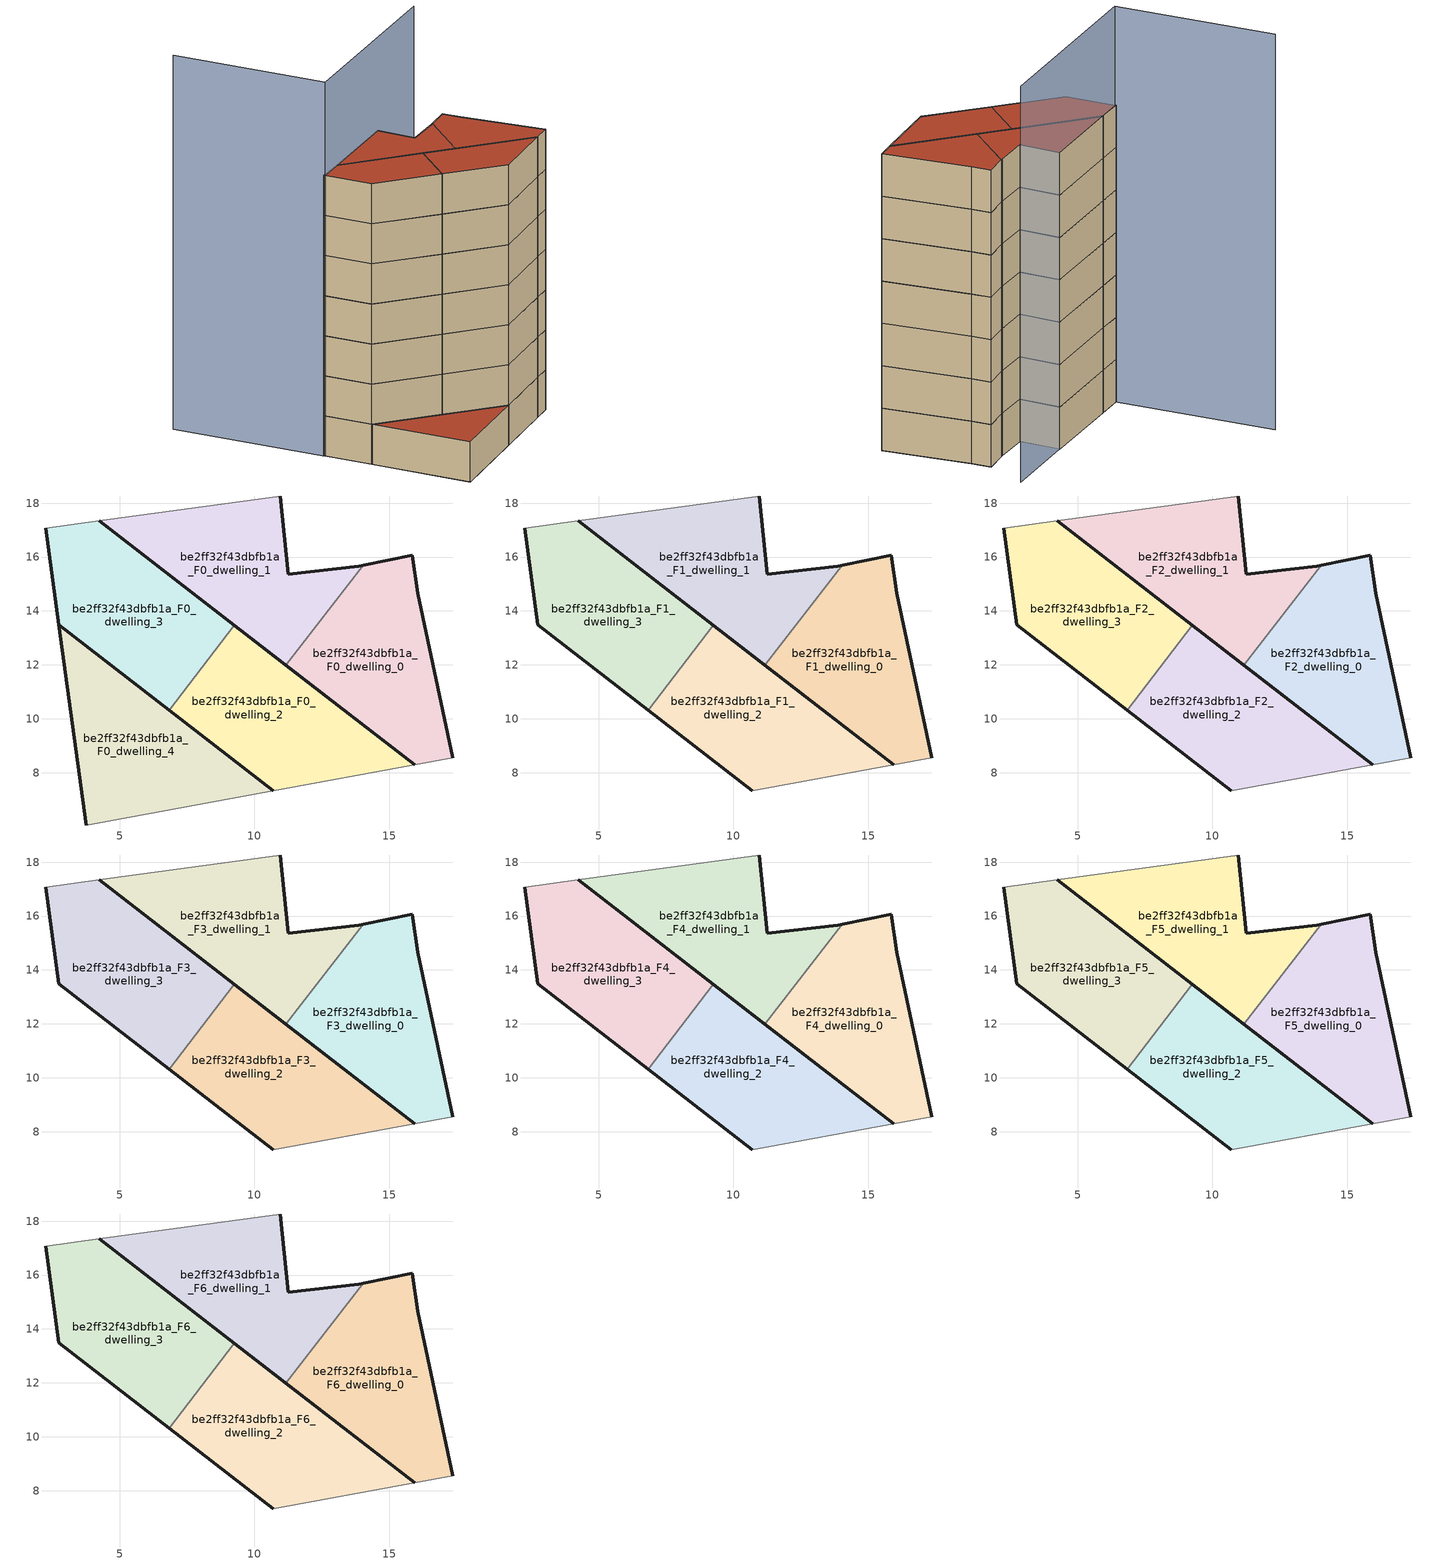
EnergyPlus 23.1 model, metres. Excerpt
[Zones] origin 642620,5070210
be2ff32f43dbfb1a_F0_dwelling_0
 floor ground (EU_floor_Construction): 17.37,8.56 16.07,14.66 15.87,16.06 14.04,15.7 11.17,11.99 15.95,8.3 z0
 wall outside (EU_wall_Construction): 14.04,15.7 15.87,16.06 16.07,14.66 17.37,8.56 / 15.95,8.3 11.17,11.99 z0:3
 wall adiabatic (EU_wall_Construction): 17.37,8.56 15.95,8.3 z0:3
 wall to be2ff32f43dbfb1a_F0_dwelling_1 (EU_wall_Construction): 11.17,11.99 14.04,15.7 z0:3
be2ff32f43dbfb1a_F0_dwelling_1
 floor ground (EU_floor_Construction): 11.17,11.99 14.04,15.7 13.86,15.66 11.26,15.36 10.96,18.27 4.25,17.34 z0
 wall outside (EU_wall_Construction): 10.96,18.27 11.26,15.36 13.86,15.66 14.04,15.7 / 11.17,11.99 4.25,17.34 z0:3
 wall adiabatic (EU_wall_Construction): 4.25,17.34 10.96,18.27 z0:3
be2ff32f43dbfb1a_F0_dwelling_2
 floor ground (EU_floor_Construction): 15.95,8.3 9.26,13.46 6.84,10.33 10.7,7.34 z0
 wall outside (EU_wall_Construction): 10.7,7.34 6.84,10.33 / 9.26,13.46 15.95,8.3 z0:3
 wall to be2ff32f43dbfb1a_F0_dwelling_3 (EU_wall_Construction): 6.84,10.33 9.26,13.46 z0:3
 wall adiabatic (EU_wall_Construction): 15.95,8.3 10.7,7.34 z0:3
be2ff32f43dbfb1a_F0_dwelling_3
 floor ground (EU_floor_Construction): 6.84,10.33 9.26,13.46 4.25,17.34 2.26,17.07 2.74,13.49 z0
 wall outside (EU_wall_Construction): 4.25,17.34 9.26,13.46 / 6.84,10.33 2.74,13.49 2.26,17.07 z0:3
 wall adiabatic (EU_wall_Construction): 2.26,17.07 4.25,17.34 z0:3
be2ff32f43dbfb1a_F0_dwelling_4
 floor ground (EU_floor_Construction): 10.7,7.34 2.74,13.49 3.76,6.06 z0
 wall outside (EU_wall_Construction): 3.76,6.06 2.74,13.49 10.7,7.34 z0:3
 wall adiabatic (EU_wall_Construction): 10.7,7.34 3.76,6.06 z0:3
 roof outside (EU_roof_Construction): 10.7,7.34 3.76,6.06 2.74,13.49 z3
be2ff32f43dbfb1a_F1_dwelling_0
 floor to be2ff32f43dbfb1a_F0_dwelling_0 (EU_floor_Construction): 17.37,8.56 16.07,14.66 15.87,16.06 14.04,15.7 11.17,11.99 15.95,8.3 z3
 wall outside (EU_wall_Construction): 14.04,15.7 15.87,16.06 16.07,14.66 17.37,8.56 / 15.95,8.3 11.17,11.99 z3:6
 wall adiabatic (EU_wall_Construction): 17.37,8.56 15.95,8.3 z3:6
 wall to be2ff32f43dbfb1a_F1_dwelling_1 (EU_wall_Construction): 11.17,11.99 14.04,15.7 z3:6
be2ff32f43dbfb1a_F1_dwelling_1
 floor to be2ff32f43dbfb1a_F0_dwelling_1 (EU_floor_Construction): 11.17,11.99 14.04,15.7 13.86,15.66 11.26,15.36 10.96,18.27 4.25,17.34 z3
 wall outside (EU_wall_Construction): 10.96,18.27 11.26,15.36 13.86,15.66 14.04,15.7 / 11.17,11.99 4.25,17.34 z3:6
 wall adiabatic (EU_wall_Construction): 4.25,17.34 10.96,18.27 z3:6
be2ff32f43dbfb1a_F1_dwelling_2
 floor to be2ff32f43dbfb1a_F0_dwelling_2 (EU_floor_Construction): 15.95,8.3 9.26,13.46 6.84,10.33 10.7,7.34 z3
 wall outside (EU_wall_Construction): 10.7,7.34 6.84,10.33 / 9.26,13.46 15.95,8.3 z3:6
 wall to be2ff32f43dbfb1a_F1_dwelling_3 (EU_wall_Construction): 6.84,10.33 9.26,13.46 z3:6
 wall adiabatic (EU_wall_Construction): 15.95,8.3 10.7,7.34 z3:6
be2ff32f43dbfb1a_F1_dwelling_3
 floor to be2ff32f43dbfb1a_F0_dwelling_3 (EU_floor_Construction): 6.84,10.33 9.26,13.46 4.25,17.34 2.26,17.07 2.74,13.49 z3
 wall outside (EU_wall_Construction): 4.25,17.34 9.26,13.46 / 6.84,10.33 2.74,13.49 2.26,17.07 z3:6
 wall adiabatic (EU_wall_Construction): 2.26,17.07 4.25,17.34 z3:6
be2ff32f43dbfb1a_F2_dwelling_0
 floor to be2ff32f43dbfb1a_F1_dwelling_0 (EU_floor_Construction): 17.37,8.56 16.07,14.66 15.87,16.06 14.04,15.7 11.17,11.99 15.95,8.3 z6
 wall outside (EU_wall_Construction): 14.04,15.7 15.87,16.06 16.07,14.66 17.37,8.56 / 15.95,8.3 11.17,11.99 z6:9
 wall adiabatic (EU_wall_Construction): 17.37,8.56 15.95,8.3 z6:9
 wall to be2ff32f43dbfb1a_F2_dwelling_1 (EU_wall_Construction): 11.17,11.99 14.04,15.7 z6:9
be2ff32f43dbfb1a_F2_dwelling_1
 floor to be2ff32f43dbfb1a_F1_dwelling_1 (EU_floor_Construction): 11.17,11.99 14.04,15.7 13.86,15.66 11.26,15.36 10.96,18.27 4.25,17.34 z6
 wall outside (EU_wall_Construction): 10.96,18.27 11.26,15.36 13.86,15.66 14.04,15.7 / 11.17,11.99 4.25,17.34 z6:9
 wall adiabatic (EU_wall_Construction): 4.25,17.34 10.96,18.27 z6:9
be2ff32f43dbfb1a_F2_dwelling_2
 floor to be2ff32f43dbfb1a_F1_dwelling_2 (EU_floor_Construction): 15.95,8.3 9.26,13.46 6.84,10.33 10.7,7.34 z6
 wall outside (EU_wall_Construction): 10.7,7.34 6.84,10.33 / 9.26,13.46 15.95,8.3 z6:9
 wall to be2ff32f43dbfb1a_F2_dwelling_3 (EU_wall_Construction): 6.84,10.33 9.26,13.46 z6:9
 wall adiabatic (EU_wall_Construction): 15.95,8.3 10.7,7.34 z6:9
be2ff32f43dbfb1a_F2_dwelling_3
 floor to be2ff32f43dbfb1a_F1_dwelling_3 (EU_floor_Construction): 6.84,10.33 9.26,13.46 4.25,17.34 2.26,17.07 2.74,13.49 z6
 wall outside (EU_wall_Construction): 4.25,17.34 9.26,13.46 / 6.84,10.33 2.74,13.49 2.26,17.07 z6:9
 wall adiabatic (EU_wall_Construction): 2.26,17.07 4.25,17.34 z6:9
be2ff32f43dbfb1a_F3_dwelling_0
 floor to be2ff32f43dbfb1a_F2_dwelling_0 (EU_floor_Construction): 17.37,8.56 16.07,14.66 15.87,16.06 14.04,15.7 11.17,11.99 15.95,8.3 z9
 wall outside (EU_wall_Construction): 14.04,15.7 15.87,16.06 16.07,14.66 17.37,8.56 / 15.95,8.3 11.17,11.99 z9:12
 wall adiabatic (EU_wall_Construction): 17.37,8.56 15.95,8.3 z9:12
 wall to be2ff32f43dbfb1a_F3_dwelling_1 (EU_wall_Construction): 11.17,11.99 14.04,15.7 z9:12
be2ff32f43dbfb1a_F3_dwelling_1
 floor to be2ff32f43dbfb1a_F2_dwelling_1 (EU_floor_Construction): 11.17,11.99 14.04,15.7 13.86,15.66 11.26,15.36 10.96,18.27 4.25,17.34 z9
 wall outside (EU_wall_Construction): 10.96,18.27 11.26,15.36 13.86,15.66 14.04,15.7 / 11.17,11.99 4.25,17.34 z9:12
 wall adiabatic (EU_wall_Construction): 4.25,17.34 10.96,18.27 z9:12
be2ff32f43dbfb1a_F3_dwelling_2
 floor to be2ff32f43dbfb1a_F2_dwelling_2 (EU_floor_Construction): 15.95,8.3 9.26,13.46 6.84,10.33 10.7,7.34 z9
 wall outside (EU_wall_Construction): 10.7,7.34 6.84,10.33 / 9.26,13.46 15.95,8.3 z9:12
 wall to be2ff32f43dbfb1a_F3_dwelling_3 (EU_wall_Construction): 6.84,10.33 9.26,13.46 z9:12
 wall adiabatic (EU_wall_Construction): 15.95,8.3 10.7,7.34 z9:12
be2ff32f43dbfb1a_F3_dwelling_3
 floor to be2ff32f43dbfb1a_F2_dwelling_3 (EU_floor_Construction): 6.84,10.33 9.26,13.46 4.25,17.34 2.26,17.07 2.74,13.49 z9
 wall outside (EU_wall_Construction): 4.25,17.34 9.26,13.46 / 6.84,10.33 2.74,13.49 2.26,17.07 z9:12
 wall adiabatic (EU_wall_Construction): 2.26,17.07 4.25,17.34 z9:12
be2ff32f43dbfb1a_F4_dwelling_0
 floor to be2ff32f43dbfb1a_F3_dwelling_0 (EU_floor_Construction): 17.37,8.56 16.07,14.66 15.87,16.06 14.04,15.7 11.17,11.99 15.95,8.3 z12
 wall outside (EU_wall_Construction): 14.04,15.7 15.87,16.06 16.07,14.66 17.37,8.56 / 15.95,8.3 11.17,11.99 z12:15
 wall adiabatic (EU_wall_Construction): 17.37,8.56 15.95,8.3 z12:15
 wall to be2ff32f43dbfb1a_F4_dwelling_1 (EU_wall_Construction): 11.17,11.99 14.04,15.7 z12:15
be2ff32f43dbfb1a_F4_dwelling_1
 floor to be2ff32f43dbfb1a_F3_dwelling_1 (EU_floor_Construction): 11.17,11.99 14.04,15.7 13.86,15.66 11.26,15.36 10.96,18.27 4.25,17.34 z12
 wall outside (EU_wall_Construction): 10.96,18.27 11.26,15.36 13.86,15.66 14.04,15.7 / 11.17,11.99 4.25,17.34 z12:15
 wall adiabatic (EU_wall_Construction): 4.25,17.34 10.96,18.27 z12:15
be2ff32f43dbfb1a_F4_dwelling_2
 floor to be2ff32f43dbfb1a_F3_dwelling_2 (EU_floor_Construction): 15.95,8.3 9.26,13.46 6.84,10.33 10.7,7.34 z12
 wall outside (EU_wall_Construction): 10.7,7.34 6.84,10.33 / 9.26,13.46 15.95,8.3 z12:15
 wall to be2ff32f43dbfb1a_F4_dwelling_3 (EU_wall_Construction): 6.84,10.33 9.26,13.46 z12:15
 wall adiabatic (EU_wall_Construction): 15.95,8.3 10.7,7.34 z12:15
be2ff32f43dbfb1a_F4_dwelling_3
 floor to be2ff32f43dbfb1a_F3_dwelling_3 (EU_floor_Construction): 6.84,10.33 9.26,13.46 4.25,17.34 2.26,17.07 2.74,13.49 z12
 wall outside (EU_wall_Construction): 4.25,17.34 9.26,13.46 / 6.84,10.33 2.74,13.49 2.26,17.07 z12:15
 wall adiabatic (EU_wall_Construction): 2.26,17.07 4.25,17.34 z12:15
be2ff32f43dbfb1a_F5_dwelling_0
 floor to be2ff32f43dbfb1a_F4_dwelling_0 (EU_floor_Construction): 17.37,8.56 16.07,14.66 15.87,16.06 14.04,15.7 11.17,11.99 15.95,8.3 z15
 wall outside (EU_wall_Construction): 14.04,15.7 15.87,16.06 16.07,14.66 17.37,8.56 / 15.95,8.3 11.17,11.99 z15:18
 wall adiabatic (EU_wall_Construction): 17.37,8.56 15.95,8.3 z15:18
 wall to be2ff32f43dbfb1a_F5_dwelling_1 (EU_wall_Construction): 11.17,11.99 14.04,15.7 z15:18
be2ff32f43dbfb1a_F5_dwelling_1
 floor to be2ff32f43dbfb1a_F4_dwelling_1 (EU_floor_Construction): 11.17,11.99 14.04,15.7 13.86,15.66 11.26,15.36 10.96,18.27 4.25,17.34 z15
 wall outside (EU_wall_Construction): 10.96,18.27 11.26,15.36 13.86,15.66 14.04,15.7 / 11.17,11.99 4.25,17.34 z15:18
 wall adiabatic (EU_wall_Construction): 4.25,17.34 10.96,18.27 z15:18
be2ff32f43dbfb1a_F5_dwelling_2
 floor to be2ff32f43dbfb1a_F4_dwelling_2 (EU_floor_Construction): 15.95,8.3 9.26,13.46 6.84,10.33 10.7,7.34 z15
 wall outside (EU_wall_Construction): 10.7,7.34 6.84,10.33 / 9.26,13.46 15.95,8.3 z15:18
 wall to be2ff32f43dbfb1a_F5_dwelling_3 (EU_wall_Construction): 6.84,10.33 9.26,13.46 z15:18
 wall adiabatic (EU_wall_Construction): 15.95,8.3 10.7,7.34 z15:18
be2ff32f43dbfb1a_F5_dwelling_3
 floor to be2ff32f43dbfb1a_F4_dwelling_3 (EU_floor_Construction): 6.84,10.33 9.26,13.46 4.25,17.34 2.26,17.07 2.74,13.49 z15
 wall outside (EU_wall_Construction): 4.25,17.34 9.26,13.46 / 6.84,10.33 2.74,13.49 2.26,17.07 z15:18
 wall adiabatic (EU_wall_Construction): 2.26,17.07 4.25,17.34 z15:18
be2ff32f43dbfb1a_F6_dwelling_0
 floor to be2ff32f43dbfb1a_F5_dwelling_0 (EU_floor_Construction): 17.37,8.56 16.07,14.66 15.87,16.06 14.04,15.7 11.17,11.99 15.95,8.3 z18
 wall outside (EU_wall_Construction): 14.04,15.7 15.87,16.06 16.07,14.66 17.37,8.56 / 15.95,8.3 11.17,11.99 z18:21
 wall adiabatic (EU_wall_Construction): 17.37,8.56 15.95,8.3 z18:21
 wall to be2ff32f43dbfb1a_F6_dwelling_1 (EU_wall_Construction): 11.17,11.99 14.04,15.7 z18:21
 roof outside (EU_roof_Construction): 15.87,16.06 16.07,14.66 17.37,8.56 15.95,8.3 11.17,11.99 14.04,15.7 z21
be2ff32f43dbfb1a_F6_dwelling_1
 floor to be2ff32f43dbfb1a_F5_dwelling_1 (EU_floor_Construction): 11.17,11.99 14.04,15.7 13.86,15.66 11.26,15.36 10.96,18.27 4.25,17.34 z18
 wall outside (EU_wall_Construction): 10.96,18.27 11.26,15.36 13.86,15.66 14.04,15.7 / 11.17,11.99 4.25,17.34 z18:21
 wall adiabatic (EU_wall_Construction): 4.25,17.34 10.96,18.27 z18:21
 roof outside (EU_roof_Construction): 14.04,15.7 11.17,11.99 4.25,17.34 10.96,18.27 11.26,15.36 13.86,15.66 z21
be2ff32f43dbfb1a_F6_dwelling_2
 floor to be2ff32f43dbfb1a_F5_dwelling_2 (EU_floor_Construction): 15.95,8.3 9.26,13.46 6.84,10.33 10.7,7.34 z18
 wall outside (EU_wall_Construction): 10.7,7.34 6.84,10.33 / 9.26,13.46 15.95,8.3 z18:21
 wall to be2ff32f43dbfb1a_F6_dwelling_3 (EU_wall_Construction): 6.84,10.33 9.26,13.46 z18:21
 wall adiabatic (EU_wall_Construction): 15.95,8.3 10.7,7.34 z18:21
 roof outside (EU_roof_Construction): 15.95,8.3 10.7,7.34 6.84,10.33 9.26,13.46 z21
be2ff32f43dbfb1a_F6_dwelling_3
 floor to be2ff32f43dbfb1a_F5_dwelling_3 (EU_floor_Construction): 6.84,10.33 9.26,13.46 4.25,17.34 2.26,17.07 2.74,13.49 z18
 wall outside (EU_wall_Construction): 4.25,17.34 9.26,13.46 / 6.84,10.33 2.74,13.49 2.26,17.07 z18:21
 wall adiabatic (EU_wall_Construction): 2.26,17.07 4.25,17.34 z18:21
 roof outside (EU_roof_Construction): 9.26,13.46 6.84,10.33 2.74,13.49 2.26,17.07 4.25,17.34 z21
shading: 16.94,19.06 2.27,16.98 / 2.27,16.98 0.66,28.36 z0:28
[Building]
EU S2 Campaign: North Axis=0; Terrain=City; Solar Distribution=FullExterior
[Site:Location]
Lyon-Bron: Latitude=45.75; Longitude=5; Time Zone=1; Elevation=198
[SizingPeriod:WeatherFileDays]
AnnualSizingPeriod: Begin Month=1; Begin Day of Month=1; End Month=12; End Day of Month=31; Day of Week for Start Day=Monday; Use Weather File Daylight Saving Period=No; Use Weather File Rain and Snow Indicators=No
[MATERIAL]
EU_InternalMass_Material: Roughness=MediumRough; Thickness=0.1; Conductivity=1; Density=1800; Specific Heat=900; Thermal Absorptance=0.9; Solar Absorptance=0.7; Visible Absorptance=0.7
[MATERIAL:NOMASS] Roughness=MediumRough; Thermal Absorptance=0.9; Solar Absorptance=0.7; Visible Absorptance=0.7
Name | Thermal Resistance
EU_wall_NoMass | 0.776494
EU_roof_NoMass | 0.486893
EU_floor_NoMass | 0.421597
[CONSTRUCTION]
EU_wall_Construction: EU_wall_NoMass
EU_roof_Construction: EU_roof_NoMass
EU_floor_Construction: EU_floor_NoMass
EU_InternalMass_Construction: EU_InternalMass_Material
[ZONE] Type=1; Multiplier=1; Ceiling Height=autocalculate; Floor Area=autocalculate; Part of Total Floor Area=Yes
Name | Volume
be2ff32f43dbfb1a_F0_dwelling_0; be2ff32f43dbfb1a_F1_dwelling_0; be2ff32f43dbfb1a_F2_dwelling_0; be2ff32f43dbfb1a_F3_dwelling_0; be2ff32f43dbfb1a_F4_dwelling_0; be2ff32f43dbfb1a_F5_dwelling_0; be2ff32f43dbfb1a_F6_dwelling_0 | 79.4033
be2ff32f43dbfb1a_F0_dwelling_1; be2ff32f43dbfb1a_F1_dwelling_1; be2ff32f43dbfb1a_F2_dwelling_1; be2ff32f43dbfb1a_F3_dwelling_1; be2ff32f43dbfb1a_F4_dwelling_1; be2ff32f43dbfb1a_F5_dwelling_1; be2ff32f43dbfb1a_F6_dwelling_1 | 79.4158
be2ff32f43dbfb1a_F0_dwelling_2; be2ff32f43dbfb1a_F1_dwelling_2; be2ff32f43dbfb1a_F2_dwelling_2; be2ff32f43dbfb1a_F3_dwelling_2; be2ff32f43dbfb1a_F4_dwelling_2; be2ff32f43dbfb1a_F5_dwelling_2; be2ff32f43dbfb1a_F6_dwelling_2 | 79.3748
be2ff32f43dbfb1a_F0_dwelling_3; be2ff32f43dbfb1a_F1_dwelling_3; be2ff32f43dbfb1a_F2_dwelling_3; be2ff32f43dbfb1a_F3_dwelling_3; be2ff32f43dbfb1a_F4_dwelling_3; be2ff32f43dbfb1a_F5_dwelling_3; be2ff32f43dbfb1a_F6_dwelling_3 | 79.396
be2ff32f43dbfb1a_F0_dwelling_4 | 79.3821
[INTERNALMASS] Construction=EU_InternalMass_Construction
Name | Zone or ZoneList | Surface Area
be2ff32f43dbfb1a_F0_dwelling_0_EU_InternalMass | be2ff32f43dbfb1a_F0_dwelling_0 | 26.4668
be2ff32f43dbfb1a_F0_dwelling_1_EU_InternalMass | be2ff32f43dbfb1a_F0_dwelling_1 | 26.4695
be2ff32f43dbfb1a_F0_dwelling_2_EU_InternalMass | be2ff32f43dbfb1a_F0_dwelling_2 | 26.4591
be2ff32f43dbfb1a_F0_dwelling_3_EU_InternalMass | be2ff32f43dbfb1a_F0_dwelling_3 | 26.4659
be2ff32f43dbfb1a_F0_dwelling_4_EU_InternalMass | be2ff32f43dbfb1a_F0_dwelling_4 | 26.4608
be2ff32f43dbfb1a_F1_dwelling_0_EU_InternalMass | be2ff32f43dbfb1a_F1_dwelling_0 | 33.0833
be2ff32f43dbfb1a_F1_dwelling_1_EU_InternalMass | be2ff32f43dbfb1a_F1_dwelling_1 | 33.0833
be2ff32f43dbfb1a_F1_dwelling_2_EU_InternalMass | be2ff32f43dbfb1a_F1_dwelling_2 | 33.0799
be2ff32f43dbfb1a_F1_dwelling_3_EU_InternalMass | be2ff32f43dbfb1a_F1_dwelling_3 | 33.0797
be2ff32f43dbfb1a_F2_dwelling_0_EU_InternalMass | be2ff32f43dbfb1a_F2_dwelling_0 | 33.0833
be2ff32f43dbfb1a_F2_dwelling_1_EU_InternalMass | be2ff32f43dbfb1a_F2_dwelling_1 | 33.0833
be2ff32f43dbfb1a_F2_dwelling_2_EU_InternalMass | be2ff32f43dbfb1a_F2_dwelling_2 | 33.0799
be2ff32f43dbfb1a_F2_dwelling_3_EU_InternalMass | be2ff32f43dbfb1a_F2_dwelling_3 | 33.0797
be2ff32f43dbfb1a_F3_dwelling_0_EU_InternalMass | be2ff32f43dbfb1a_F3_dwelling_0 | 33.0833
be2ff32f43dbfb1a_F3_dwelling_1_EU_InternalMass | be2ff32f43dbfb1a_F3_dwelling_1 | 33.0833
be2ff32f43dbfb1a_F3_dwelling_2_EU_InternalMass | be2ff32f43dbfb1a_F3_dwelling_2 | 33.0799
be2ff32f43dbfb1a_F3_dwelling_3_EU_InternalMass | be2ff32f43dbfb1a_F3_dwelling_3 | 33.0797
be2ff32f43dbfb1a_F4_dwelling_0_EU_InternalMass | be2ff32f43dbfb1a_F4_dwelling_0 | 33.0833
be2ff32f43dbfb1a_F4_dwelling_1_EU_InternalMass | be2ff32f43dbfb1a_F4_dwelling_1 | 33.0833
be2ff32f43dbfb1a_F4_dwelling_2_EU_InternalMass | be2ff32f43dbfb1a_F4_dwelling_2 | 33.0799
be2ff32f43dbfb1a_F4_dwelling_3_EU_InternalMass | be2ff32f43dbfb1a_F4_dwelling_3 | 33.0797
be2ff32f43dbfb1a_F5_dwelling_0_EU_InternalMass | be2ff32f43dbfb1a_F5_dwelling_0 | 33.0833
be2ff32f43dbfb1a_F5_dwelling_1_EU_InternalMass | be2ff32f43dbfb1a_F5_dwelling_1 | 33.0833
be2ff32f43dbfb1a_F5_dwelling_2_EU_InternalMass | be2ff32f43dbfb1a_F5_dwelling_2 | 33.0799
be2ff32f43dbfb1a_F5_dwelling_3_EU_InternalMass | be2ff32f43dbfb1a_F5_dwelling_3 | 33.0797
be2ff32f43dbfb1a_F6_dwelling_0_EU_InternalMass | be2ff32f43dbfb1a_F6_dwelling_0 | 33.0833
be2ff32f43dbfb1a_F6_dwelling_1_EU_InternalMass | be2ff32f43dbfb1a_F6_dwelling_1 | 33.0833
be2ff32f43dbfb1a_F6_dwelling_2_EU_InternalMass | be2ff32f43dbfb1a_F6_dwelling_2 | 33.0799
be2ff32f43dbfb1a_F6_dwelling_3_EU_InternalMass | be2ff32f43dbfb1a_F6_dwelling_3 | 33.0797
[OTHEREQUIPMENT] Fuel Type=Electricity; Design Level Calculation Method=Watts/Area; Power per Zone Floor Area=1; Fraction Latent=0; Fraction Radiant=0; Fraction Lost=0; Carbon Dioxide Generation Rate=0; EndUse Subcategory=EU_Step8_InternalGains
Name | Zone or ZoneList or Space or SpaceList | Schedule
EU_Step8_InternalGain_be2ff32f43dbfb1a_F0_dwelling_0_f000 | be2ff32f43dbfb1a_F0_dwelling_0 | EU_Step8_GainSchedule_be2ff32f43dbfb1a_F0_dwelling_0_f000
EU_Step8_InternalGain_be2ff32f43dbfb1a_F0_dwelling_1_f000 | be2ff32f43dbfb1a_F0_dwelling_1 | EU_Step8_GainSchedule_be2ff32f43dbfb1a_F0_dwelling_1_f000
EU_Step8_InternalGain_be2ff32f43dbfb1a_F0_dwelling_2_f000 | be2ff32f43dbfb1a_F0_dwelling_2 | EU_Step8_GainSchedule_be2ff32f43dbfb1a_F0_dwelling_2_f000
EU_Step8_InternalGain_be2ff32f43dbfb1a_F0_dwelling_3_f000 | be2ff32f43dbfb1a_F0_dwelling_3 | EU_Step8_GainSchedule_be2ff32f43dbfb1a_F0_dwelling_3_f000
EU_Step8_InternalGain_be2ff32f43dbfb1a_F0_dwelling_4_f000 | be2ff32f43dbfb1a_F0_dwelling_4 | EU_Step8_GainSchedule_be2ff32f43dbfb1a_F0_dwelling_4_f000
EU_Step8_InternalGain_be2ff32f43dbfb1a_F1_dwelling_0_f000 | be2ff32f43dbfb1a_F1_dwelling_0 | EU_Step8_GainSchedule_be2ff32f43dbfb1a_F1_dwelling_0_f000
EU_Step8_InternalGain_be2ff32f43dbfb1a_F1_dwelling_1_f000 | be2ff32f43dbfb1a_F1_dwelling_1 | EU_Step8_GainSchedule_be2ff32f43dbfb1a_F1_dwelling_1_f000
EU_Step8_InternalGain_be2ff32f43dbfb1a_F1_dwelling_2_f000 | be2ff32f43dbfb1a_F1_dwelling_2 | EU_Step8_GainSchedule_be2ff32f43dbfb1a_F1_dwelling_2_f000
EU_Step8_InternalGain_be2ff32f43dbfb1a_F1_dwelling_3_f000 | be2ff32f43dbfb1a_F1_dwelling_3 | EU_Step8_GainSchedule_be2ff32f43dbfb1a_F1_dwelling_3_f000
EU_Step8_InternalGain_be2ff32f43dbfb1a_F2_dwelling_0_f000 | be2ff32f43dbfb1a_F2_dwelling_0 | EU_Step8_GainSchedule_be2ff32f43dbfb1a_F2_dwelling_0_f000
EU_Step8_InternalGain_be2ff32f43dbfb1a_F2_dwelling_1_f000 | be2ff32f43dbfb1a_F2_dwelling_1 | EU_Step8_GainSchedule_be2ff32f43dbfb1a_F2_dwelling_1_f000
EU_Step8_InternalGain_be2ff32f43dbfb1a_F2_dwelling_2_f000 | be2ff32f43dbfb1a_F2_dwelling_2 | EU_Step8_GainSchedule_be2ff32f43dbfb1a_F2_dwelling_2_f000
EU_Step8_InternalGain_be2ff32f43dbfb1a_F2_dwelling_3_f000 | be2ff32f43dbfb1a_F2_dwelling_3 | EU_Step8_GainSchedule_be2ff32f43dbfb1a_F2_dwelling_3_f000
EU_Step8_InternalGain_be2ff32f43dbfb1a_F3_dwelling_0_f000 | be2ff32f43dbfb1a_F3_dwelling_0 | EU_Step8_GainSchedule_be2ff32f43dbfb1a_F3_dwelling_0_f000
EU_Step8_InternalGain_be2ff32f43dbfb1a_F3_dwelling_1_f000 | be2ff32f43dbfb1a_F3_dwelling_1 | EU_Step8_GainSchedule_be2ff32f43dbfb1a_F3_dwelling_1_f000
EU_Step8_InternalGain_be2ff32f43dbfb1a_F3_dwelling_2_f000 | be2ff32f43dbfb1a_F3_dwelling_2 | EU_Step8_GainSchedule_be2ff32f43dbfb1a_F3_dwelling_2_f000
EU_Step8_InternalGain_be2ff32f43dbfb1a_F3_dwelling_3_f000 | be2ff32f43dbfb1a_F3_dwelling_3 | EU_Step8_GainSchedule_be2ff32f43dbfb1a_F3_dwelling_3_f000
EU_Step8_InternalGain_be2ff32f43dbfb1a_F4_dwelling_0_f000 | be2ff32f43dbfb1a_F4_dwelling_0 | EU_Step8_GainSchedule_be2ff32f43dbfb1a_F4_dwelling_0_f000
EU_Step8_InternalGain_be2ff32f43dbfb1a_F4_dwelling_1_f000 | be2ff32f43dbfb1a_F4_dwelling_1 | EU_Step8_GainSchedule_be2ff32f43dbfb1a_F4_dwelling_1_f000
EU_Step8_InternalGain_be2ff32f43dbfb1a_F4_dwelling_2_f000 | be2ff32f43dbfb1a_F4_dwelling_2 | EU_Step8_GainSchedule_be2ff32f43dbfb1a_F4_dwelling_2_f000
EU_Step8_InternalGain_be2ff32f43dbfb1a_F4_dwelling_3_f000 | be2ff32f43dbfb1a_F4_dwelling_3 | EU_Step8_GainSchedule_be2ff32f43dbfb1a_F4_dwelling_3_f000
EU_Step8_InternalGain_be2ff32f43dbfb1a_F5_dwelling_0_f000 | be2ff32f43dbfb1a_F5_dwelling_0 | EU_Step8_GainSchedule_be2ff32f43dbfb1a_F5_dwelling_0_f000
EU_Step8_InternalGain_be2ff32f43dbfb1a_F5_dwelling_1_f000 | be2ff32f43dbfb1a_F5_dwelling_1 | EU_Step8_GainSchedule_be2ff32f43dbfb1a_F5_dwelling_1_f000
EU_Step8_InternalGain_be2ff32f43dbfb1a_F5_dwelling_2_f000 | be2ff32f43dbfb1a_F5_dwelling_2 | EU_Step8_GainSchedule_be2ff32f43dbfb1a_F5_dwelling_2_f000
EU_Step8_InternalGain_be2ff32f43dbfb1a_F5_dwelling_3_f000 | be2ff32f43dbfb1a_F5_dwelling_3 | EU_Step8_GainSchedule_be2ff32f43dbfb1a_F5_dwelling_3_f000
EU_Step8_InternalGain_be2ff32f43dbfb1a_F6_dwelling_0_f000 | be2ff32f43dbfb1a_F6_dwelling_0 | EU_Step8_GainSchedule_be2ff32f43dbfb1a_F6_dwelling_0_f000
EU_Step8_InternalGain_be2ff32f43dbfb1a_F6_dwelling_1_f000 | be2ff32f43dbfb1a_F6_dwelling_1 | EU_Step8_GainSchedule_be2ff32f43dbfb1a_F6_dwelling_1_f000
EU_Step8_InternalGain_be2ff32f43dbfb1a_F6_dwelling_2_f000 | be2ff32f43dbfb1a_F6_dwelling_2 | EU_Step8_GainSchedule_be2ff32f43dbfb1a_F6_dwelling_2_f000
EU_Step8_InternalGain_be2ff32f43dbfb1a_F6_dwelling_3_f000 | be2ff32f43dbfb1a_F6_dwelling_3 | EU_Step8_GainSchedule_be2ff32f43dbfb1a_F6_dwelling_3_f000
[ZONEVENTILATION:DESIGNFLOWRATE] Schedule=EU_AlwaysOn; Design Flow Rate Calculation Method=AirChanges/Hour; Air Changes per Hour=0.693814; Ventilation Type=Natural; Fan Pressure Rise=0; Fan Total Efficiency=1; Constant Term Coefficient=1; Temperature Term Coefficient=0; Velocity Term Coefficient=0; Velocity Squared Term Coefficient=0; Minimum Indoor Temperature=-100; Maximum Indoor Temperature=100; Delta Temperature=-100; Minimum Outdoor Temperature=-100; Maximum Outdoor Temperature=100; Maximum Wind Speed=40
Name | Zone or ZoneList or Space or SpaceList
EU_ConstantAir_be2ff32f43dbfb1a_F0_dwelling_0 | be2ff32f43dbfb1a_F0_dwelling_0
EU_ConstantAir_be2ff32f43dbfb1a_F0_dwelling_1 | be2ff32f43dbfb1a_F0_dwelling_1
EU_ConstantAir_be2ff32f43dbfb1a_F0_dwelling_2 | be2ff32f43dbfb1a_F0_dwelling_2
EU_ConstantAir_be2ff32f43dbfb1a_F0_dwelling_3 | be2ff32f43dbfb1a_F0_dwelling_3
EU_ConstantAir_be2ff32f43dbfb1a_F0_dwelling_4 | be2ff32f43dbfb1a_F0_dwelling_4
EU_ConstantAir_be2ff32f43dbfb1a_F1_dwelling_0 | be2ff32f43dbfb1a_F1_dwelling_0
EU_ConstantAir_be2ff32f43dbfb1a_F1_dwelling_1 | be2ff32f43dbfb1a_F1_dwelling_1
EU_ConstantAir_be2ff32f43dbfb1a_F1_dwelling_2 | be2ff32f43dbfb1a_F1_dwelling_2
EU_ConstantAir_be2ff32f43dbfb1a_F1_dwelling_3 | be2ff32f43dbfb1a_F1_dwelling_3
EU_ConstantAir_be2ff32f43dbfb1a_F2_dwelling_0 | be2ff32f43dbfb1a_F2_dwelling_0
EU_ConstantAir_be2ff32f43dbfb1a_F2_dwelling_1 | be2ff32f43dbfb1a_F2_dwelling_1
EU_ConstantAir_be2ff32f43dbfb1a_F2_dwelling_2 | be2ff32f43dbfb1a_F2_dwelling_2
EU_ConstantAir_be2ff32f43dbfb1a_F2_dwelling_3 | be2ff32f43dbfb1a_F2_dwelling_3
EU_ConstantAir_be2ff32f43dbfb1a_F3_dwelling_0 | be2ff32f43dbfb1a_F3_dwelling_0
EU_ConstantAir_be2ff32f43dbfb1a_F3_dwelling_1 | be2ff32f43dbfb1a_F3_dwelling_1
EU_ConstantAir_be2ff32f43dbfb1a_F3_dwelling_2 | be2ff32f43dbfb1a_F3_dwelling_2
EU_ConstantAir_be2ff32f43dbfb1a_F3_dwelling_3 | be2ff32f43dbfb1a_F3_dwelling_3
EU_ConstantAir_be2ff32f43dbfb1a_F4_dwelling_0 | be2ff32f43dbfb1a_F4_dwelling_0
EU_ConstantAir_be2ff32f43dbfb1a_F4_dwelling_1 | be2ff32f43dbfb1a_F4_dwelling_1
EU_ConstantAir_be2ff32f43dbfb1a_F4_dwelling_2 | be2ff32f43dbfb1a_F4_dwelling_2
EU_ConstantAir_be2ff32f43dbfb1a_F4_dwelling_3 | be2ff32f43dbfb1a_F4_dwelling_3
EU_ConstantAir_be2ff32f43dbfb1a_F5_dwelling_0 | be2ff32f43dbfb1a_F5_dwelling_0
EU_ConstantAir_be2ff32f43dbfb1a_F5_dwelling_1 | be2ff32f43dbfb1a_F5_dwelling_1
EU_ConstantAir_be2ff32f43dbfb1a_F5_dwelling_2 | be2ff32f43dbfb1a_F5_dwelling_2
EU_ConstantAir_be2ff32f43dbfb1a_F5_dwelling_3 | be2ff32f43dbfb1a_F5_dwelling_3
EU_ConstantAir_be2ff32f43dbfb1a_F6_dwelling_0 | be2ff32f43dbfb1a_F6_dwelling_0
EU_ConstantAir_be2ff32f43dbfb1a_F6_dwelling_1 | be2ff32f43dbfb1a_F6_dwelling_1
EU_ConstantAir_be2ff32f43dbfb1a_F6_dwelling_2 | be2ff32f43dbfb1a_F6_dwelling_2
EU_ConstantAir_be2ff32f43dbfb1a_F6_dwelling_3 | be2ff32f43dbfb1a_F6_dwelling_3
[HVACTEMPLATE:THERMOSTAT] Constant Heating Setpoint=20; Constant Cooling Setpoint=50
EU_HeatOnly_be2ff32f43dbfb1a_F0_dwelling_0; EU_HeatOnly_be2ff32f43dbfb1a_F0_dwelling_1; EU_HeatOnly_be2ff32f43dbfb1a_F0_dwelling_2; EU_HeatOnly_be2ff32f43dbfb1a_F0_dwelling_3; EU_HeatOnly_be2ff32f43dbfb1a_F0_dwelling_4; EU_HeatOnly_be2ff32f43dbfb1a_F1_dwelling_0; EU_HeatOnly_be2ff32f43dbfb1a_F1_dwelling_1; EU_HeatOnly_be2ff32f43dbfb1a_F1_dwelling_2; EU_HeatOnly_be2ff32f43dbfb1a_F1_dwelling_3; EU_HeatOnly_be2ff32f43dbfb1a_F2_dwelling_0; EU_HeatOnly_be2ff32f43dbfb1a_F2_dwelling_1; EU_HeatOnly_be2ff32f43dbfb1a_F2_dwelling_2; EU_HeatOnly_be2ff32f43dbfb1a_F2_dwelling_3; EU_HeatOnly_be2ff32f43dbfb1a_F3_dwelling_0; EU_HeatOnly_be2ff32f43dbfb1a_F3_dwelling_1; EU_HeatOnly_be2ff32f43dbfb1a_F3_dwelling_2; EU_HeatOnly_be2ff32f43dbfb1a_F3_dwelling_3; EU_HeatOnly_be2ff32f43dbfb1a_F4_dwelling_0; EU_HeatOnly_be2ff32f43dbfb1a_F4_dwelling_1; EU_HeatOnly_be2ff32f43dbfb1a_F4_dwelling_2; EU_HeatOnly_be2ff32f43dbfb1a_F4_dwelling_3; EU_HeatOnly_be2ff32f43dbfb1a_F5_dwelling_0; EU_HeatOnly_be2ff32f43dbfb1a_F5_dwelling_1; EU_HeatOnly_be2ff32f43dbfb1a_F5_dwelling_2; EU_HeatOnly_be2ff32f43dbfb1a_F5_dwelling_3; EU_HeatOnly_be2ff32f43dbfb1a_F6_dwelling_0; EU_HeatOnly_be2ff32f43dbfb1a_F6_dwelling_1; EU_HeatOnly_be2ff32f43dbfb1a_F6_dwelling_2; EU_HeatOnly_be2ff32f43dbfb1a_F6_dwelling_3
[HVACTEMPLATE:ZONE:IDEALLOADSAIRSYSTEM] System Availability Schedule=EU_AlwaysOn; Maximum Heating Supply Air Temperature=50; Minimum Cooling Supply Air Temperature=13; Maximum Heating Supply Air Humidity Ratio=0.0156; Minimum Cooling Supply Air Humidity Ratio=0.0077; Heating Limit=NoLimit; Cooling Limit=NoLimit; Heating Availability Schedule=EU_AlwaysOn; Cooling Availability Schedule=EU_CoolingOff; Dehumidification Control Type=ConstantSensibleHeatRatio; Cooling Sensible Heat Ratio=0.7; Dehumidification Setpoint=60; Humidification Control Type=None; Humidification Setpoint=30; Outdoor Air Method=None; Outdoor Air Flow Rate per Person=0.00944; Outdoor Air Flow Rate per Zone Floor Area=0; Outdoor Air Flow Rate per Zone=0; Demand Controlled Ventilation Type=None; Outdoor Air Economizer Type=NoEconomizer; Heat Recovery Type=None; Sensible Heat Recovery Effectiveness=0.7; Latent Heat Recovery Effectiveness=0.65
Name | Template Thermostat
be2ff32f43dbfb1a_F0_dwelling_0 | EU_HeatOnly_be2ff32f43dbfb1a_F0_dwelling_0
be2ff32f43dbfb1a_F0_dwelling_1 | EU_HeatOnly_be2ff32f43dbfb1a_F0_dwelling_1
be2ff32f43dbfb1a_F0_dwelling_2 | EU_HeatOnly_be2ff32f43dbfb1a_F0_dwelling_2
be2ff32f43dbfb1a_F0_dwelling_3 | EU_HeatOnly_be2ff32f43dbfb1a_F0_dwelling_3
be2ff32f43dbfb1a_F0_dwelling_4 | EU_HeatOnly_be2ff32f43dbfb1a_F0_dwelling_4
be2ff32f43dbfb1a_F1_dwelling_0 | EU_HeatOnly_be2ff32f43dbfb1a_F1_dwelling_0
be2ff32f43dbfb1a_F1_dwelling_1 | EU_HeatOnly_be2ff32f43dbfb1a_F1_dwelling_1
be2ff32f43dbfb1a_F1_dwelling_2 | EU_HeatOnly_be2ff32f43dbfb1a_F1_dwelling_2
be2ff32f43dbfb1a_F1_dwelling_3 | EU_HeatOnly_be2ff32f43dbfb1a_F1_dwelling_3
be2ff32f43dbfb1a_F2_dwelling_0 | EU_HeatOnly_be2ff32f43dbfb1a_F2_dwelling_0
be2ff32f43dbfb1a_F2_dwelling_1 | EU_HeatOnly_be2ff32f43dbfb1a_F2_dwelling_1
be2ff32f43dbfb1a_F2_dwelling_2 | EU_HeatOnly_be2ff32f43dbfb1a_F2_dwelling_2
be2ff32f43dbfb1a_F2_dwelling_3 | EU_HeatOnly_be2ff32f43dbfb1a_F2_dwelling_3
be2ff32f43dbfb1a_F3_dwelling_0 | EU_HeatOnly_be2ff32f43dbfb1a_F3_dwelling_0
be2ff32f43dbfb1a_F3_dwelling_1 | EU_HeatOnly_be2ff32f43dbfb1a_F3_dwelling_1
be2ff32f43dbfb1a_F3_dwelling_2 | EU_HeatOnly_be2ff32f43dbfb1a_F3_dwelling_2
be2ff32f43dbfb1a_F3_dwelling_3 | EU_HeatOnly_be2ff32f43dbfb1a_F3_dwelling_3
be2ff32f43dbfb1a_F4_dwelling_0 | EU_HeatOnly_be2ff32f43dbfb1a_F4_dwelling_0
be2ff32f43dbfb1a_F4_dwelling_1 | EU_HeatOnly_be2ff32f43dbfb1a_F4_dwelling_1
be2ff32f43dbfb1a_F4_dwelling_2 | EU_HeatOnly_be2ff32f43dbfb1a_F4_dwelling_2
be2ff32f43dbfb1a_F4_dwelling_3 | EU_HeatOnly_be2ff32f43dbfb1a_F4_dwelling_3
be2ff32f43dbfb1a_F5_dwelling_0 | EU_HeatOnly_be2ff32f43dbfb1a_F5_dwelling_0
be2ff32f43dbfb1a_F5_dwelling_1 | EU_HeatOnly_be2ff32f43dbfb1a_F5_dwelling_1
be2ff32f43dbfb1a_F5_dwelling_2 | EU_HeatOnly_be2ff32f43dbfb1a_F5_dwelling_2
be2ff32f43dbfb1a_F5_dwelling_3 | EU_HeatOnly_be2ff32f43dbfb1a_F5_dwelling_3
be2ff32f43dbfb1a_F6_dwelling_0 | EU_HeatOnly_be2ff32f43dbfb1a_F6_dwelling_0
be2ff32f43dbfb1a_F6_dwelling_1 | EU_HeatOnly_be2ff32f43dbfb1a_F6_dwelling_1
be2ff32f43dbfb1a_F6_dwelling_2 | EU_HeatOnly_be2ff32f43dbfb1a_F6_dwelling_2
be2ff32f43dbfb1a_F6_dwelling_3 | EU_HeatOnly_be2ff32f43dbfb1a_F6_dwelling_3
[SIZING:ZONE] Zone Cooling Design Supply Air Temperature Input Method=SupplyAirTemperature; Zone Cooling Design Supply Air Temperature=13; Zone Heating Design Supply Air Temperature Input Method=SupplyAirTemperature; Zone Heating Design Supply Air Temperature=50; Zone Cooling Design Supply Air Humidity Ratio=0.008; Zone Heating Design Supply Air Humidity Ratio=0.008; Cooling Design Air Flow Method=DesignDay; Cooling Design Air Flow Rate=0; Cooling Minimum Air Flow per Zone Floor Area=0.000762; Cooling Minimum Air Flow=0; Cooling Minimum Air Flow Fraction=0.2; Heating Design Air Flow Method=DesignDay; Heating Design Air Flow Rate=0; Heating Maximum Air Flow per Zone Floor Area=0.002032; Heating Maximum Air Flow=0.141576; Heating Maximum Air Flow Fraction=0.3; Account for Dedicated Outdoor Air System=No; Dedicated Outdoor Air System Control Strategy=NeutralSupplyAir; Dedicated Outdoor Air Low Setpoint Temperature for Design=autosize; Dedicated Outdoor Air High Setpoint Temperature for Design=autosize; Zone Load Sizing Method=Sensible Load Only No Latent Load; Zone Latent Cooling Design Supply Air Humidity Ratio Input Method=HumidityRatioDifference; Zone Cooling Design Supply Air Humidity Ratio Difference=0.005; Zone Latent Heating Design Supply Air Humidity Ratio Input Method=HumidityRatioDifference; Zone Humidification Design Supply Air Humidity Ratio Difference=0.005
be2ff32f43dbfb1a_F0_dwelling_0; be2ff32f43dbfb1a_F0_dwelling_1; be2ff32f43dbfb1a_F0_dwelling_2; be2ff32f43dbfb1a_F0_dwelling_3; be2ff32f43dbfb1a_F0_dwelling_4; be2ff32f43dbfb1a_F1_dwelling_0; be2ff32f43dbfb1a_F1_dwelling_1; be2ff32f43dbfb1a_F1_dwelling_2; be2ff32f43dbfb1a_F1_dwelling_3; be2ff32f43dbfb1a_F2_dwelling_0; be2ff32f43dbfb1a_F2_dwelling_1; be2ff32f43dbfb1a_F2_dwelling_2; be2ff32f43dbfb1a_F2_dwelling_3; be2ff32f43dbfb1a_F3_dwelling_0; be2ff32f43dbfb1a_F3_dwelling_1; be2ff32f43dbfb1a_F3_dwelling_2; be2ff32f43dbfb1a_F3_dwelling_3; be2ff32f43dbfb1a_F4_dwelling_0; be2ff32f43dbfb1a_F4_dwelling_1; be2ff32f43dbfb1a_F4_dwelling_2; be2ff32f43dbfb1a_F4_dwelling_3; be2ff32f43dbfb1a_F5_dwelling_0; be2ff32f43dbfb1a_F5_dwelling_1; be2ff32f43dbfb1a_F5_dwelling_2; be2ff32f43dbfb1a_F5_dwelling_3; be2ff32f43dbfb1a_F6_dwelling_0; be2ff32f43dbfb1a_F6_dwelling_1; be2ff32f43dbfb1a_F6_dwelling_2; be2ff32f43dbfb1a_F6_dwelling_3
[SCHEDULE:CONSTANT]
Name | Hourly Value
EU_AlwaysOn | 1
EU_CoolingOff | 0
[SCHEDULE:FILE] Column Number=1; Rows to Skip at Top=0; Number of Hours of Data=8760; Column Separator=Comma; Interpolate to Timestep=No; Minutes per Item=60; Adjust Schedule for Daylight Savings=Yes
Name | File
EU_Step8_GainSchedule_be2ff32f43dbfb1a_F0_dwelling_0_f000 | ../../schedules/be2ff32f43dbfb1a/be2ff32f43dbfb1a_F0_dwelling_0_f000_gain.csv
EU_Step8_GainSchedule_be2ff32f43dbfb1a_F0_dwelling_1_f000 | ../../schedules/be2ff32f43dbfb1a/be2ff32f43dbfb1a_F0_dwelling_1_f000_gain.csv
EU_Step8_GainSchedule_be2ff32f43dbfb1a_F0_dwelling_2_f000 | ../../schedules/be2ff32f43dbfb1a/be2ff32f43dbfb1a_F0_dwelling_2_f000_gain.csv
EU_Step8_GainSchedule_be2ff32f43dbfb1a_F0_dwelling_3_f000 | ../../schedules/be2ff32f43dbfb1a/be2ff32f43dbfb1a_F0_dwelling_3_f000_gain.csv
EU_Step8_GainSchedule_be2ff32f43dbfb1a_F0_dwelling_4_f000 | ../../schedules/be2ff32f43dbfb1a/be2ff32f43dbfb1a_F0_dwelling_4_f000_gain.csv
EU_Step8_GainSchedule_be2ff32f43dbfb1a_F1_dwelling_0_f000 | ../../schedules/be2ff32f43dbfb1a/be2ff32f43dbfb1a_F1_dwelling_0_f000_gain.csv
EU_Step8_GainSchedule_be2ff32f43dbfb1a_F1_dwelling_1_f000 | ../../schedules/be2ff32f43dbfb1a/be2ff32f43dbfb1a_F1_dwelling_1_f000_gain.csv
EU_Step8_GainSchedule_be2ff32f43dbfb1a_F1_dwelling_2_f000 | ../../schedules/be2ff32f43dbfb1a/be2ff32f43dbfb1a_F1_dwelling_2_f000_gain.csv
EU_Step8_GainSchedule_be2ff32f43dbfb1a_F1_dwelling_3_f000 | ../../schedules/be2ff32f43dbfb1a/be2ff32f43dbfb1a_F1_dwelling_3_f000_gain.csv
EU_Step8_GainSchedule_be2ff32f43dbfb1a_F2_dwelling_0_f000 | ../../schedules/be2ff32f43dbfb1a/be2ff32f43dbfb1a_F2_dwelling_0_f000_gain.csv
EU_Step8_GainSchedule_be2ff32f43dbfb1a_F2_dwelling_1_f000 | ../../schedules/be2ff32f43dbfb1a/be2ff32f43dbfb1a_F2_dwelling_1_f000_gain.csv
EU_Step8_GainSchedule_be2ff32f43dbfb1a_F2_dwelling_2_f000 | ../../schedules/be2ff32f43dbfb1a/be2ff32f43dbfb1a_F2_dwelling_2_f000_gain.csv
EU_Step8_GainSchedule_be2ff32f43dbfb1a_F2_dwelling_3_f000 | ../../schedules/be2ff32f43dbfb1a/be2ff32f43dbfb1a_F2_dwelling_3_f000_gain.csv
EU_Step8_GainSchedule_be2ff32f43dbfb1a_F3_dwelling_0_f000 | ../../schedules/be2ff32f43dbfb1a/be2ff32f43dbfb1a_F3_dwelling_0_f000_gain.csv
EU_Step8_GainSchedule_be2ff32f43dbfb1a_F3_dwelling_1_f000 | ../../schedules/be2ff32f43dbfb1a/be2ff32f43dbfb1a_F3_dwelling_1_f000_gain.csv
EU_Step8_GainSchedule_be2ff32f43dbfb1a_F3_dwelling_2_f000 | ../../schedules/be2ff32f43dbfb1a/be2ff32f43dbfb1a_F3_dwelling_2_f000_gain.csv
EU_Step8_GainSchedule_be2ff32f43dbfb1a_F3_dwelling_3_f000 | ../../schedules/be2ff32f43dbfb1a/be2ff32f43dbfb1a_F3_dwelling_3_f000_gain.csv
EU_Step8_GainSchedule_be2ff32f43dbfb1a_F4_dwelling_0_f000 | ../../schedules/be2ff32f43dbfb1a/be2ff32f43dbfb1a_F4_dwelling_0_f000_gain.csv
EU_Step8_GainSchedule_be2ff32f43dbfb1a_F4_dwelling_1_f000 | ../../schedules/be2ff32f43dbfb1a/be2ff32f43dbfb1a_F4_dwelling_1_f000_gain.csv
EU_Step8_GainSchedule_be2ff32f43dbfb1a_F4_dwelling_2_f000 | ../../schedules/be2ff32f43dbfb1a/be2ff32f43dbfb1a_F4_dwelling_2_f000_gain.csv
EU_Step8_GainSchedule_be2ff32f43dbfb1a_F4_dwelling_3_f000 | ../../schedules/be2ff32f43dbfb1a/be2ff32f43dbfb1a_F4_dwelling_3_f000_gain.csv
EU_Step8_GainSchedule_be2ff32f43dbfb1a_F5_dwelling_0_f000 | ../../schedules/be2ff32f43dbfb1a/be2ff32f43dbfb1a_F5_dwelling_0_f000_gain.csv
EU_Step8_GainSchedule_be2ff32f43dbfb1a_F5_dwelling_1_f000 | ../../schedules/be2ff32f43dbfb1a/be2ff32f43dbfb1a_F5_dwelling_1_f000_gain.csv
EU_Step8_GainSchedule_be2ff32f43dbfb1a_F5_dwelling_2_f000 | ../../schedules/be2ff32f43dbfb1a/be2ff32f43dbfb1a_F5_dwelling_2_f000_gain.csv
EU_Step8_GainSchedule_be2ff32f43dbfb1a_F5_dwelling_3_f000 | ../../schedules/be2ff32f43dbfb1a/be2ff32f43dbfb1a_F5_dwelling_3_f000_gain.csv
EU_Step8_GainSchedule_be2ff32f43dbfb1a_F6_dwelling_0_f000 | ../../schedules/be2ff32f43dbfb1a/be2ff32f43dbfb1a_F6_dwelling_0_f000_gain.csv
EU_Step8_GainSchedule_be2ff32f43dbfb1a_F6_dwelling_1_f000 | ../../schedules/be2ff32f43dbfb1a/be2ff32f43dbfb1a_F6_dwelling_1_f000_gain.csv
EU_Step8_GainSchedule_be2ff32f43dbfb1a_F6_dwelling_2_f000 | ../../schedules/be2ff32f43dbfb1a/be2ff32f43dbfb1a_F6_dwelling_2_f000_gain.csv
EU_Step8_GainSchedule_be2ff32f43dbfb1a_F6_dwelling_3_f000 | ../../schedules/be2ff32f43dbfb1a/be2ff32f43dbfb1a_F6_dwelling_3_f000_gain.csv
